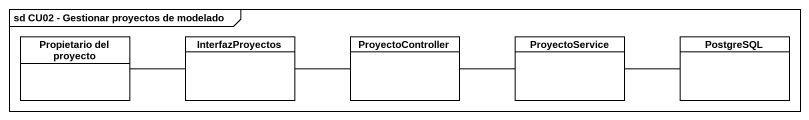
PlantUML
@startuml
mainframe sd CU02 - Gestionar proyectos de modelado
hide circle
hide empty members
class "Propietario del proyecto" as Propietario_del_proyecto
class InterfazProyectos
class ProyectoController
class ProyectoService
class PostgreSQL
Propietario_del_proyecto -right- InterfazProyectos
InterfazProyectos -right- ProyectoController
ProyectoController -right- ProyectoService
ProyectoService -right- PostgreSQL
@enduml
